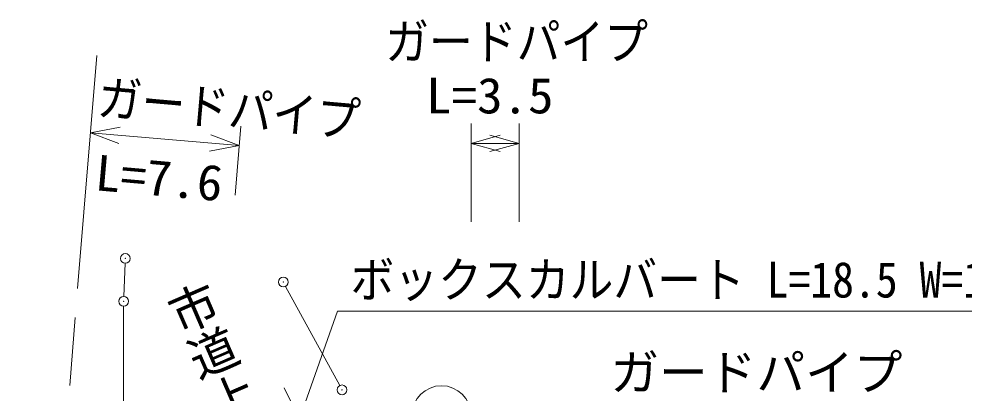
# Model space of a CAD drawing. Units: millimetres, scale not verified. Extents: x -242 to 680000, y -290 to 380000.
# Drawn here: x 66284 to 114838, y 317911 to 337124 of the extents above; entities that cross this region are included whole.
import ezdxf
from ezdxf.enums import TextEntityAlignment as Align

# ---------------------------------------------------------------- set-up
doc = ezdxf.new("R2010")
doc.units = ezdxf.units.MM
doc.header["$LTSCALE"] = 1000
doc.linetypes.add('CHAIN', pattern=[18.5, 12, -1.5, 3.5, -1.5])
for name, color, linetype, lineweight in [('M-BGD', 7, 'Continuous', 13), ('M-BGD-EXST', 7, 'Continuous', 13), ('M-BMK', 2, 'CHAIN', 13), ('M-BMK-ROW', 30, 'Continuous', 13), ('M-STR-HTXT', 7, 'Continuous', 13)]:
    doc.layers.add(name, color=color, linetype=linetype, lineweight=lineweight)
doc.layers.add('M-BGD-HTXT', color=7, linetype='Continuous')
doc.styles.add('@ＭＳ ゴシック', font='')
doc.styles.add('ＭＳ ゴシック', font='')
doc.styles.get('@ＭＳ ゴシック').set_extended_font_data('@MS Gothic')
doc.styles.get('ＭＳ ゴシック').set_extended_font_data('MS Gothic')

msp = doc.modelspace()

# ---------------------------------------------------------------- linework, layer by layer
at = {"layer": 'M-BGD'}
msp.add_line((82212, 313466), (79919, 318180), dxfattribs=at)
at = {"layer": 'M-BGD-EXST'}
msp.add_circle((87992, 316790), 1500, dxfattribs=at)
at = {"layer": 'M-BMK'}
msp.add_line((66284, 286406), (70288, 335345), dxfattribs=at)
at = {"layer": 'M-BMK-ROW'}
for p, q in [((71740, 324574), (71673, 322876)), ((82765, 318296), (79983, 323391)), ((71663, 322376), (71656, 305777))]:
    msp.add_line(p, q, dxfattribs=at)
for centre, radius in [((71750, 324824), 250), ((71750, 324824), 10), ((79863, 323610), 250), ((79863, 323610), 10), ((71663, 322626), 250), ((71663, 322626), 10), ((82884, 318077), 250), ((82884, 318077), 10)]:
    msp.add_circle(centre, radius, dxfattribs=at)
at = {"layer": 'M-STR-HTXT'}
for p, q in [((89514, 326701), (89514, 331748)), ((91982, 331748), (91982, 326701)), ((69955, 331269), (71485, 331561)), ((71414, 330724), (69955, 331269)), ((69955, 331269), (77607, 330624)), ((76148, 331168), (77607, 330624)), ((77691, 331620), (77392, 328070)), ((89514, 330731), (91014, 331151)), ((90482, 331151), (91982, 330731)), ((91014, 330311), (89514, 330731)), ((89514, 330731), (91982, 330731)), ((91982, 330731), (90482, 330311)), ((77607, 330624), (76077, 330331)), ((75194, 301054), (82653, 322119)), ((82653, 322119), (126003, 322119))]:
    msp.add_line(p, q, dxfattribs=at)

# ---------------------------------------------------------------- texts
at = {"layer": 'M-BGD-HTXT', "style": '@ＭＳ ゴシック'}
msp.add_text('市道上久原\u3000号', height=1833, rotation=293.4, dxfattribs=at).set_placement((74742, 323428), align=Align.MIDDLE_LEFT)
at = {"layer": 'M-STR-HTXT', "style": 'ＭＳ ゴシック'}
for s, width, p in [('ガードパイプ', 0.9, (85102, 334496)), ('L=3.5', 1.05, (87201, 331722)), ('ボックスカルバート L=18.5 W=1.2 H=1.0', 0.9, (83320, 322268))]:
    msp.add_text(s, height=1833, dxfattribs=dict(at, width=width)).set_placement(p, align=Align.BOTTOM_LEFT)
for s, width, p in [('ガードパイプ', 0.9, (70224, 331648)), ('L=7.6', 1.05, (70095, 327785))]:
    msp.add_text(s, height=1833, rotation=355, dxfattribs=dict(at, width=width)).set_placement(p, align=Align.BOTTOM_LEFT)
msp.add_text('ガードパイプ', height=1833, dxfattribs=at).set_placement((96670, 317510), align=Align.BOTTOM_LEFT)

doc.saveas('drawing.dxf')
